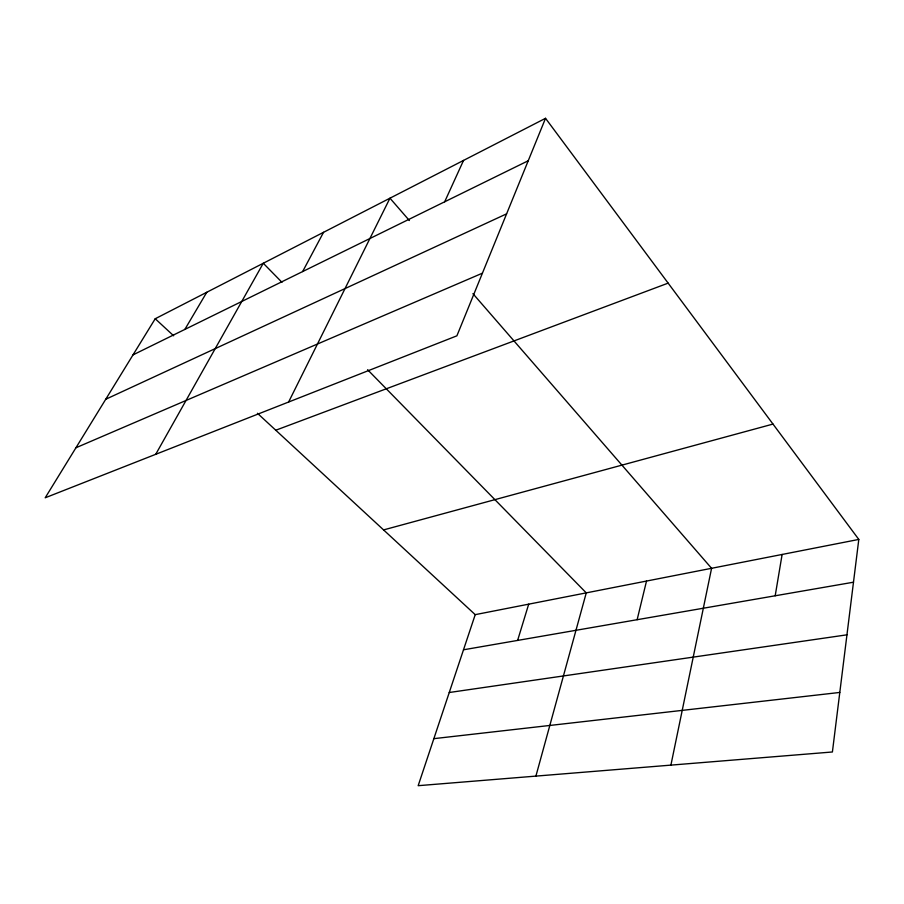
<?xml version="1.0" encoding="UTF-8"?>
<svg xmlns="http://www.w3.org/2000/svg" width="904" height="904" viewBox="0 0 904 904"><rect width="100%" height="100%" fill="white"/><g stroke="black" fill="none" stroke-linecap="round" stroke-linejoin="round"><path stroke-width="1.36" d="M858.8 539.428L832.403 751.981L418.168 785.689L475.221 614.652L858.8 539.428L545.53 118.311L155.217 318.75L45.2 497.788L456.893 335.825L545.53 118.311M775.191 595.781L782.118 554.468M670.904 765.123L711.584 568.3L472.916 293.653M637.139 619.703L646.507 581.057M535.902 776.118L586.255 592.877L367.589 369.702M517.619 640.416L528.693 604.166M444.666 201.795L463.549 160.403M288.613 402.031L389.963 198.191L409.376 220.531M302.637 271.562L323.542 232.305M155.725 454.305L263.279 263.245L281.969 282.319M184.845 329.429L206.779 292.263M133.001 354.888L528.23 160.754M105.734 399.263L506.59 213.852M75.936 447.762L482.42 273.177M275.776 430.225L668.146 283.133M383.578 529.913L772.999 424.078M463.503 649.795L853.489 582.21M449.254 692.509L846.958 634.823M433.852 738.658L839.805 692.441M155.217 318.75L173.647 335.791M257.425 413.264L475.221 614.652"/></g></svg>
